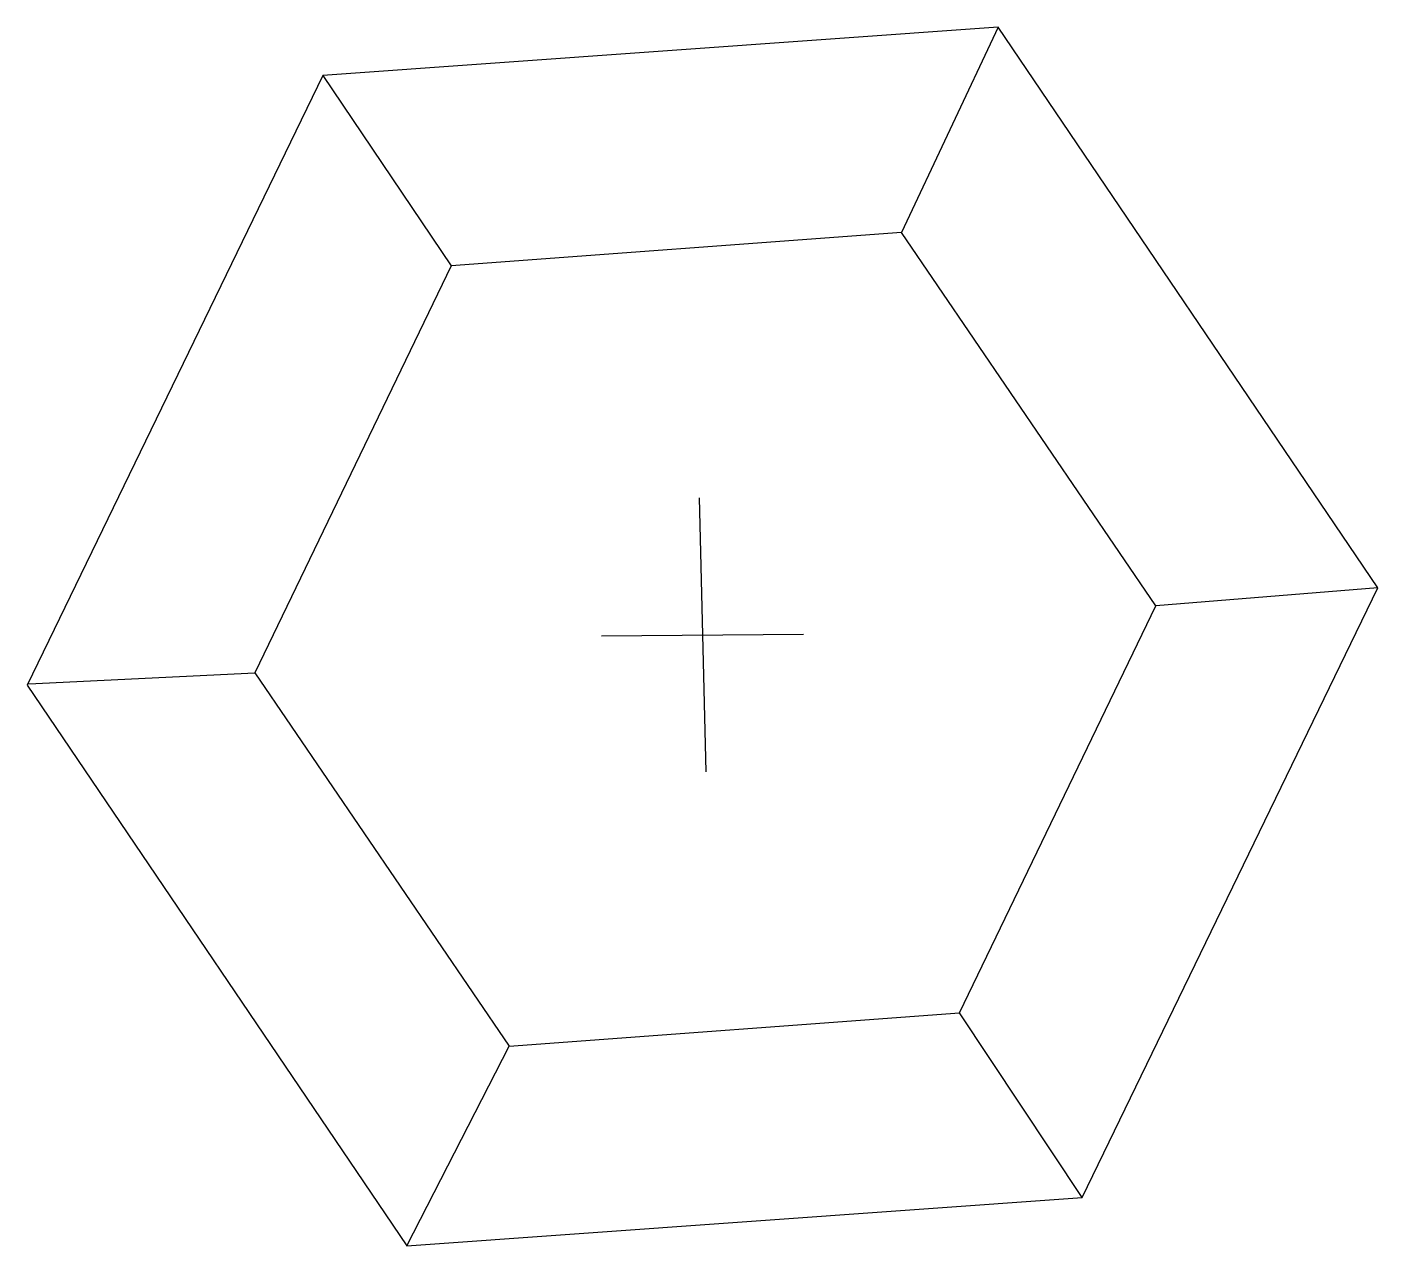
# Model space of a CAD drawing. Header units: millimetres. Extents: x 166 to 745, y 62 to 585.
import ezdxf

# ---------------------------------------------------------------- set-up
doc = ezdxf.new("R2010")
doc.units = ezdxf.units.MM

msp = doc.modelspace()

# ---------------------------------------------------------------- linework, layer by layer
at = {"color": 5}
for p, q in [((581.78, 584.62), (540.33, 496.66, 111.79)), ((292.33, 563.81), (347.33, 482.27, 111.79)), ((453.68, 382.91), (456.47, 265.57)), ((744.53, 344.34), (649.29, 336.71, 111.79)), ((411.77, 323.89), (498.38, 324.59)), ((166.35, 303.23, 0.23), (263.29, 307.94, 111.79)), ((617.82, 83.27), (565.25, 162.38, 111.79)), ((328.36, 62.47), (372.25, 147.99, 111.79))]:
    msp.add_line(p, q, dxfattribs=at)
msp.add_lwpolyline([(617.82, 83.27), (744.53, 344.34), (581.78, 584.62), (292.33, 563.81), (165.62, 302.74), (328.36, 62.47)], close=True, dxfattribs=at)
at = {"color": 5, "elevation": 111.79}
msp.add_lwpolyline([(565.25, 162.38), (649.29, 336.71), (540.33, 496.66), (347.33, 482.27), (263.29, 307.94), (372.25, 147.99)], close=True, dxfattribs=at)

doc.saveas('drawing.dxf')
